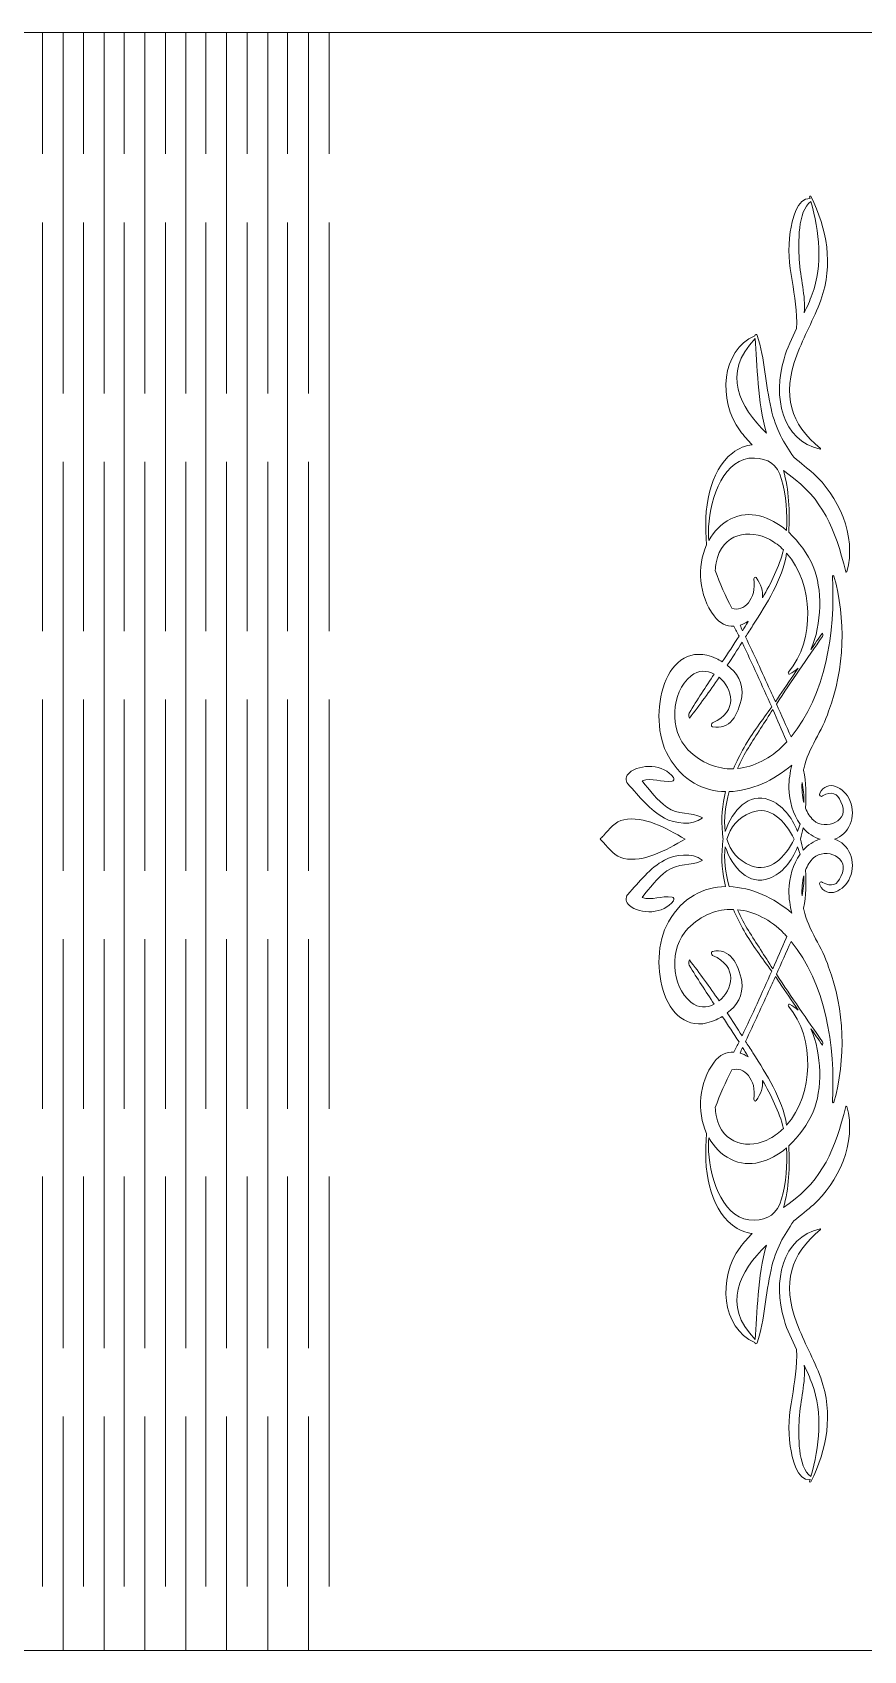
# Model space of a CAD drawing. Header units: millimetres. Extents: x -2181 to -135, y -809 to 517.
# Drawn here: x -954.3 to -892.7, y 277.6 to 397.5 of the extents above; entities that cross this region are included whole.
import ezdxf

# ---------------------------------------------------------------- set-up
doc = ezdxf.new("R2010")
doc.units = ezdxf.units.MM
doc.header["$MEASUREMENT"] = 0
doc.layers.add('layer 1', color=7, linetype='Continuous')

msp = doc.modelspace()

# ---------------------------------------------------------------- linework, layer by layer
at = {"layer": 'layer 1', "color": 250, "lineweight": 18}
msp.add_open_spline([(-1077.7513, 397.4959), (-1077.7513, 397.4959), (-1077.7513, 277.6383), (-1077.7513, 277.6383), (-1077.7513, 277.6383), (-1077.7513, 277.6383), (-832.2763, 277.6383), (-832.2763, 277.6383), (-832.2763, 277.6383), (-832.2763, 277.6383), (-832.2763, 397.4959), (-832.2763, 397.4959), (-832.2763, 397.4959), (-832.2763, 397.4959), (-1077.7513, 397.4959), (-1077.7513, 397.4959)], degree=3, knots=[0, 0, 0, 0, 0.2, 0.2, 0.2, 0.2, 0.4, 0.4, 0.4, 0.4, 0.6, 0.6, 0.6, 0.6, 1, 1, 1, 1], dxfattribs=at)
at = {"layer": 'layer 1', "color": 251, "lineweight": 18}
for points in [[(-953.5016, 397.4971), (-953.5016, 397.4971), (-953.5016, 388.4935), (-953.5016, 388.4935)], [(-951.9767, 397.4959), (-951.9767, 397.4959), (-951.9766, 370.7435), (-951.9766, 370.7435)], [(-950.4766, 397.4971), (-950.4766, 397.4971), (-950.4766, 388.4935), (-950.4766, 388.4935)], [(-948.9517, 397.4959), (-948.9517, 397.4959), (-948.9516, 370.7435), (-948.9516, 370.7435)], [(-947.4516, 397.4971), (-947.4516, 397.4971), (-947.4516, 388.4935), (-947.4516, 388.4935)], [(-945.9267, 397.4959), (-945.9267, 397.4959), (-945.9266, 370.7435), (-945.9266, 370.7435)], [(-944.4016, 397.4971), (-944.4016, 397.4971), (-944.4016, 388.4935), (-944.4016, 388.4935)], [(-942.9017, 397.4959), (-942.9017, 397.4959), (-942.9016, 370.7435), (-942.9016, 370.7435)], [(-941.4016, 397.4971), (-941.4016, 397.4971), (-941.4016, 388.4935), (-941.4016, 388.4935)], [(-939.8767, 397.4959), (-939.8767, 397.4959), (-939.8766, 370.7435), (-939.8766, 370.7435)], [(-938.3516, 397.4971), (-938.3516, 397.4971), (-938.3516, 388.4935), (-938.3516, 388.4935)], [(-936.8267, 397.4959), (-936.8267, 397.4959), (-936.8266, 370.7435), (-936.8266, 370.7435)], [(-935.3516, 397.4971), (-935.3516, 397.4971), (-935.3516, 388.4935), (-935.3516, 388.4935)], [(-933.8017, 397.4959), (-933.8017, 397.4959), (-933.8016, 370.7435), (-933.8016, 370.7435)], [(-932.2766, 397.4971), (-932.2766, 397.4971), (-932.2766, 388.4935), (-932.2766, 388.4935)], [(-953.5016, 383.4185), (-953.5016, 383.4185), (-953.5016, 353.1435), (-953.5016, 353.1435)], [(-950.4766, 383.4185), (-950.4766, 383.4185), (-950.4766, 353.1435), (-950.4766, 353.1435)], [(-947.4516, 383.4185), (-947.4516, 383.4185), (-947.4516, 353.1435), (-947.4516, 353.1435)], [(-944.4016, 383.4185), (-944.4016, 383.4185), (-944.4016, 353.1435), (-944.4016, 353.1435)], [(-941.4016, 383.4185), (-941.4016, 383.4185), (-941.4016, 353.1435), (-941.4016, 353.1435)], [(-938.3516, 383.4185), (-938.3516, 383.4185), (-938.3516, 353.1435), (-938.3516, 353.1435)], [(-935.3516, 383.4185), (-935.3516, 383.4185), (-935.3516, 353.1435), (-935.3516, 353.1435)], [(-932.2766, 383.4185), (-932.2766, 383.4185), (-932.2766, 353.1435), (-932.2766, 353.1435)], [(-951.9766, 365.6935), (-951.9766, 365.6935), (-951.9766, 335.3936), (-951.9766, 335.3936)], [(-948.9516, 365.6935), (-948.9516, 365.6935), (-948.9516, 335.3936), (-948.9516, 335.3936)], [(-945.9266, 365.6935), (-945.9266, 365.6935), (-945.9266, 335.3936), (-945.9266, 335.3936)], [(-942.9016, 365.6935), (-942.9016, 365.6935), (-942.9016, 335.3936), (-942.9016, 335.3936)], [(-939.8766, 365.6935), (-939.8766, 365.6935), (-939.8766, 335.3936), (-939.8766, 335.3936)], [(-936.8266, 365.6935), (-936.8266, 365.6935), (-936.8266, 335.3936), (-936.8266, 335.3936)], [(-933.8016, 365.6935), (-933.8016, 365.6935), (-933.8016, 335.3936), (-933.8016, 335.3936)], [(-953.5016, 348.0936), (-953.5016, 348.0936), (-953.5016, 317.7685), (-953.5016, 317.7685)], [(-950.4766, 348.0936), (-950.4766, 348.0936), (-950.4766, 317.7685), (-950.4766, 317.7685)], [(-947.4516, 348.0936), (-947.4516, 348.0936), (-947.4516, 317.7685), (-947.4516, 317.7685)], [(-944.4016, 348.0936), (-944.4016, 348.0936), (-944.4016, 317.7685), (-944.4016, 317.7685)], [(-941.4016, 348.0936), (-941.4016, 348.0936), (-941.4016, 317.7685), (-941.4016, 317.7685)], [(-938.3516, 348.0936), (-938.3516, 348.0936), (-938.3516, 317.7685), (-938.3516, 317.7685)], [(-935.3516, 348.0936), (-935.3516, 348.0936), (-935.3516, 317.7685), (-935.3516, 317.7685)], [(-932.2766, 348.0936), (-932.2766, 348.0936), (-932.2766, 317.7685), (-932.2766, 317.7685)], [(-951.9766, 330.3436), (-951.9766, 330.3436), (-951.9766, 300.0435), (-951.9766, 300.0435)], [(-948.9516, 330.3436), (-948.9516, 330.3436), (-948.9516, 300.0435), (-948.9516, 300.0435)], [(-945.9266, 330.3436), (-945.9266, 330.3436), (-945.9266, 300.0435), (-945.9266, 300.0435)], [(-942.9016, 330.3436), (-942.9016, 330.3436), (-942.9016, 300.0435), (-942.9016, 300.0435)], [(-939.8766, 330.3436), (-939.8766, 330.3436), (-939.8766, 300.0435), (-939.8766, 300.0435)], [(-936.8266, 330.3436), (-936.8266, 330.3436), (-936.8266, 300.0435), (-936.8266, 300.0435)], [(-933.8016, 330.3436), (-933.8016, 330.3436), (-933.8016, 300.0435), (-933.8016, 300.0435)], [(-953.5016, 312.7435), (-953.5016, 312.7435), (-953.5016, 282.3935), (-953.5016, 282.3935)], [(-950.4766, 312.7435), (-950.4766, 312.7435), (-950.4766, 282.3935), (-950.4766, 282.3935)], [(-947.4516, 312.7435), (-947.4516, 312.7435), (-947.4516, 282.3935), (-947.4516, 282.3935)], [(-944.4016, 312.7435), (-944.4016, 312.7435), (-944.4016, 282.3935), (-944.4016, 282.3935)], [(-941.4016, 312.7435), (-941.4016, 312.7435), (-941.4016, 282.3935), (-941.4016, 282.3935)], [(-938.3516, 312.7435), (-938.3516, 312.7435), (-938.3516, 282.3935), (-938.3516, 282.3935)], [(-935.3516, 312.7435), (-935.3516, 312.7435), (-935.3516, 282.3935), (-935.3516, 282.3935)], [(-932.2766, 312.7435), (-932.2766, 312.7435), (-932.2766, 282.3935), (-932.2766, 282.3935)], [(-951.9766, 294.9686), (-951.9766, 294.9686), (-951.9767, 277.6382), (-951.9767, 277.6382)], [(-948.9516, 294.9686), (-948.9516, 294.9686), (-948.9517, 277.6382), (-948.9517, 277.6382)], [(-945.9266, 294.9686), (-945.9266, 294.9686), (-945.9267, 277.6382), (-945.9267, 277.6382)], [(-942.9016, 294.9686), (-942.9016, 294.9686), (-942.9017, 277.6382), (-942.9017, 277.6382)], [(-939.8766, 294.9686), (-939.8766, 294.9686), (-939.8767, 277.6382), (-939.8767, 277.6382)], [(-936.8266, 294.9686), (-936.8266, 294.9686), (-936.8267, 277.6382), (-936.8267, 277.6382)], [(-933.8016, 294.9686), (-933.8016, 294.9686), (-933.8017, 277.6382), (-933.8017, 277.6382)], [(-953.5017, 277.6633), (-953.5017, 277.6633), (-953.5017, 277.6382), (-953.5017, 277.6382)], [(-950.4767, 277.6633), (-950.4767, 277.6633), (-950.4767, 277.6382), (-950.4767, 277.6382)], [(-947.4517, 277.6633), (-947.4517, 277.6633), (-947.4517, 277.6382), (-947.4517, 277.6382)], [(-944.4017, 277.6633), (-944.4017, 277.6633), (-944.4017, 277.6382), (-944.4017, 277.6382)], [(-941.4017, 277.6633), (-941.4017, 277.6633), (-941.4017, 277.6382), (-941.4017, 277.6382)], [(-938.3517, 277.6633), (-938.3517, 277.6633), (-938.3517, 277.6382), (-938.3517, 277.6382)], [(-935.3517, 277.6633), (-935.3517, 277.6633), (-935.3517, 277.6382), (-935.3517, 277.6382)], [(-932.2767, 277.6633), (-932.2767, 277.6633), (-932.2767, 277.6382), (-932.2767, 277.6382)]]:
    msp.add_open_spline(points, degree=3, dxfattribs=at)
at = {"layer": 'layer 1', "color": 175, "lineweight": 18}
for points, knots in [([(-895.852, 377.6556), (-896.358, 376.2479), (-897.1035, 374.9906), (-897.6238, 373.5917), (-897.6238, 373.5917), (-898.7539, 370.5567), (-898.0895, 368.525), (-895.8769, 366.6647), (-895.8769, 366.6647), (-895.8574, 366.6473), (-895.8682, 366.6157), (-895.8927, 366.6178), (-895.8927, 366.6178), (-898.716, 367.2228), (-899.4224, 370.5441), (-898.5708, 373.3283), (-898.5708, 373.3283), (-898.3322, 374.1099), (-897.9936, 374.8373), (-897.6428, 375.5546), (-897.6428, 375.5546), (-897.486, 378.023), (-898.5287, 380.2059), (-898.1059, 382.7143), (-898.1059, 382.7143), (-897.9685, 383.5355), (-897.6111, 385.3158), (-896.637, 385.185), (-896.637, 385.185), (-896.6496, 385.227), (-896.6592, 385.2712), (-896.6722, 385.3158), (-896.6722, 385.3158), (-896.689, 385.372), (-896.6145, 385.4072), (-896.5891, 385.3541), (-896.5891, 385.3541), (-895.3853, 382.9058), (-894.8866, 380.3465), (-895.852, 377.6556)], [0, 0, 0, 0, 0.09090909, 0.09090909, 0.09090909, 0.09090909, 0.18181818, 0.18181818, 0.18181818, 0.18181818, 0.27272727, 0.27272727, 0.27272727, 0.27272727, 0.36363636, 0.36363636, 0.36363636, 0.36363636, 0.45454545, 0.45454545, 0.45454545, 0.45454545, 0.54545455, 0.54545455, 0.54545455, 0.54545455, 0.63636364, 0.63636364, 0.63636364, 0.63636364, 0.72727273, 0.72727273, 0.72727273, 0.72727273, 0.81818182, 0.81818182, 0.81818182, 0.81818182, 1, 1, 1, 1]), ([(-896.5751, 384.9576), (-897.5823, 384.27), (-897.5031, 381.88), (-897.4395, 380.6892), (-897.4395, 380.6892), (-897.3615, 379.2374), (-896.9493, 378.0255), (-897.0777, 376.7184), (-897.0777, 376.7184), (-896.864, 377.1653), (-896.6592, 377.6193), (-896.4857, 378.0954), (-896.4857, 378.0954), (-895.679, 380.2924), (-895.9494, 382.7305), (-896.5747, 384.9576)], [0, 0, 0, 0, 0.2, 0.2, 0.2, 0.2, 0.4, 0.4, 0.4, 0.4, 0.6, 0.6, 0.6, 0.6, 1, 1, 1, 1]), ([(-898.1817, 364.724), (-895.7058, 362.9246), (-894.7923, 360.7794), (-893.995, 357.5506), (-893.995, 357.5506), (-893.9839, 357.5084), (-893.9323, 357.512), (-893.9206, 357.5506), (-893.9206, 357.5506), (-893.1446, 360.1989), (-894.6064, 363.2571), (-896.3958, 364.8236), (-896.3958, 364.8236), (-896.8032, 365.1826), (-897.3099, 365.5847), (-897.8486, 366.0261), (-897.8486, 366.0261), (-898.5789, 367.0944), (-899.1774, 368.0707), (-899.5327, 369.6443), (-899.5327, 369.6443), (-899.9382, 371.4321), (-899.9978, 373.3083), (-900.5478, 375.0513), (-900.5478, 375.0513), (-900.5795, 375.1557), (-900.7318, 375.1509), (-900.7246, 375.027), (-900.7246, 375.027), (-900.7261, 375.027), (-900.729, 375.027), (-900.7307, 375.027), (-900.7307, 375.027), (-903.2244, 373.9544), (-903.4902, 370.2387), (-901.8197, 367.9817), (-901.8197, 367.9817), (-901.5414, 367.6062), (-901.2422, 367.2641), (-900.928, 366.9463), (-900.928, 366.9463), (-901.4168, 366.9071), (-901.9231, 366.7037), (-902.39, 366.3411), (-902.39, 366.3411), (-904.1243, 364.9944), (-904.5679, 362.1889), (-904.3063, 359.539), (-904.3063, 359.539), (-905.0445, 357.9174), (-904.8811, 355.7856), (-903.7551, 354.2714), (-903.7551, 354.2714), (-903.3408, 353.7136), (-902.8104, 353.4939), (-902.2852, 353.5127), (-902.2852, 353.5127), (-902.1578, 353.2604), (-902.0315, 353.0069), (-901.9055, 352.7667), (-901.9055, 352.7667), (-902.3118, 352.1404), (-902.7272, 351.5078), (-903.1442, 350.8768), (-903.1442, 350.8768), (-903.2967, 350.97), (-903.4503, 351.0511), (-903.599, 351.12), (-903.599, 351.12), (-907.3676, 352.8559), (-908.8368, 346.8439), (-907.1365, 343.8771), (-907.1365, 343.8771), (-906.0847, 342.0421), (-904.5286, 341.283), (-902.8945, 341.2604), (-902.8945, 341.2604), (-903.1373, 340.2817), (-903.237, 339.2583), (-903.137, 338.1897), (-903.137, 338.1897), (-903.1231, 338.0427), (-903.1013, 337.894), (-903.0715, 337.7452)], [0, 0, 0, 0, 0.04545455, 0.04545455, 0.04545455, 0.04545455, 0.09090909, 0.09090909, 0.09090909, 0.09090909, 0.13636364, 0.13636364, 0.13636364, 0.13636364, 0.18181818, 0.18181818, 0.18181818, 0.18181818, 0.22727273, 0.22727273, 0.22727273, 0.22727273, 0.27272727, 0.27272727, 0.27272727, 0.27272727, 0.31818182, 0.31818182, 0.31818182, 0.31818182, 0.36363636, 0.36363636, 0.36363636, 0.36363636, 0.40909091, 0.40909091, 0.40909091, 0.40909091, 0.45454545, 0.45454545, 0.45454545, 0.45454545, 0.5, 0.5, 0.5, 0.5, 0.54545455, 0.54545455, 0.54545455, 0.54545455, 0.59090909, 0.59090909, 0.59090909, 0.59090909, 0.63636364, 0.63636364, 0.63636364, 0.63636364, 0.68181818, 0.68181818, 0.68181818, 0.68181818, 0.72727273, 0.72727273, 0.72727273, 0.72727273, 0.77272727, 0.77272727, 0.77272727, 0.77272727, 0.81818182, 0.81818182, 0.81818182, 0.81818182, 0.86363636, 0.86363636, 0.86363636, 0.86363636, 0.90909091, 0.90909091, 0.90909091, 0.90909091, 1, 1, 1, 1]), ([(-899.88, 367.8148), (-900.5299, 370.0854), (-900.5575, 372.9387), (-900.7082, 374.8103), (-900.7082, 374.8103), (-903.2238, 372.196), (-901.8549, 369.7802), (-899.88, 367.8148)], [0, 0, 0, 0, 0.33333333, 0.33333333, 0.33333333, 0.33333333, 1, 1, 1, 1]), ([(-898.3864, 360.6079), (-898.3129, 361.8735), (-898.4059, 363.1855), (-898.7502, 364.39), (-898.7502, 364.39), (-899.0773, 365.5355), (-899.7778, 365.9278), (-900.7648, 365.9702), (-900.7648, 365.9702), (-902.9993, 366.0659), (-904.0475, 363.0475), (-904.1589, 360.8811), (-904.1589, 360.8811), (-904.1768, 360.5321), (-904.1702, 360.1923), (-904.1438, 359.8612), (-904.1438, 359.8612), (-903.7699, 360.5343), (-903.2264, 361.0968), (-902.5169, 361.4545), (-902.5169, 361.4545), (-901.1256, 362.1566), (-899.6083, 361.6416), (-898.3864, 360.6079)], [0, 0, 0, 0, 0.14285714, 0.14285714, 0.14285714, 0.14285714, 0.28571429, 0.28571429, 0.28571429, 0.28571429, 0.42857143, 0.42857143, 0.42857143, 0.42857143, 0.57142857, 0.57142857, 0.57142857, 0.57142857, 0.71428571, 0.71428571, 0.71428571, 0.71428571, 1, 1, 1, 1]), ([(-899.1337, 347.7493), (-898.0216, 349.4369), (-896.8814, 351.1134), (-895.7141, 352.7498), (-895.7141, 352.7498), (-895.6777, 352.8003), (-895.7252, 352.9928), (-895.7241, 352.9947), (-895.7241, 352.9947), (-896.0111, 352.5954), (-896.2945, 352.1926), (-896.5757, 351.7879), (-896.5757, 351.7879), (-895.7472, 353.6482), (-895.7267, 356.3383), (-896.4072, 357.9306), (-896.4072, 357.9306), (-896.802, 358.8547), (-897.4467, 359.7638), (-898.2245, 360.4663), (-898.2245, 360.4663), (-898.1312, 361.9951), (-898.1966, 363.6415), (-898.6142, 365.0382)], [0, 0, 0, 0, 0.14285714, 0.14285714, 0.14285714, 0.14285714, 0.28571429, 0.28571429, 0.28571429, 0.28571429, 0.42857143, 0.42857143, 0.42857143, 0.42857143, 0.57142857, 0.57142857, 0.57142857, 0.57142857, 0.71428571, 0.71428571, 0.71428571, 0.71428571, 1, 1, 1, 1]), ([(-900.1677, 355.6171), (-899.5214, 356.7291), (-898.9233, 357.9152), (-898.6087, 359.1687), (-898.6087, 359.1687), (-898.9099, 359.4661), (-899.2475, 359.7221), (-899.6212, 359.9253), (-899.6212, 359.9253), (-901.0884, 360.7244), (-903.1834, 360.4637), (-903.5975, 358.2115), (-903.5975, 358.2115), (-903.632, 358.023), (-903.6542, 357.828), (-903.6641, 357.6314), (-903.6641, 357.6314), (-903.3369, 356.6693), (-902.8892, 355.7548), (-902.4389, 354.8397), (-902.4389, 354.8397), (-901.5569, 354.5372), (-900.5902, 355.5251), (-900.7966, 357.0111), (-900.7966, 357.0111), (-900.8092, 357.1072), (-900.7126, 357.2005), (-900.645, 357.1142), (-900.645, 357.1142), (-900.2643, 356.6224), (-900.1298, 356.1033), (-900.1677, 355.6171)], [0, 0, 0, 0, 0.11111111, 0.11111111, 0.11111111, 0.11111111, 0.22222222, 0.22222222, 0.22222222, 0.22222222, 0.33333333, 0.33333333, 0.33333333, 0.33333333, 0.44444444, 0.44444444, 0.44444444, 0.44444444, 0.55555556, 0.55555556, 0.55555556, 0.55555556, 0.66666667, 0.66666667, 0.66666667, 0.66666667, 0.77777778, 0.77777778, 0.77777778, 0.77777778, 1, 1, 1, 1]), ([(-899.2115, 347.9145), (-899.3338, 348.2035), (-899.465, 348.4914), (-899.5955, 348.779), (-899.5955, 348.779), (-900.1998, 350.1066), (-900.8083, 351.4339), (-901.4297, 352.7223), (-901.4297, 352.7223), (-901.2414, 352.9891), (-901.0556, 353.2849), (-900.8707, 353.5806), (-900.8707, 353.5806), (-899.8761, 355.1712), (-898.6977, 356.9295), (-898.3766, 358.9237), (-898.3766, 358.9237), (-896.3864, 356.6737), (-896.2343, 352.4855), (-898.2388, 350.116), (-898.2388, 350.116), (-898.286, 350.0588), (-898.2382, 349.9383), (-898.1664, 349.9698), (-898.1664, 349.9698), (-897.9339, 350.08), (-897.7204, 350.2275), (-897.5252, 350.4058), (-897.5252, 350.4058), (-897.9862, 349.728), (-898.4444, 349.0479), (-898.9044, 348.3696), (-898.9044, 348.3696), (-899.0079, 348.2169), (-899.1132, 348.065), (-899.2115, 347.9145)], [0, 0, 0, 0, 0.1, 0.1, 0.1, 0.1, 0.2, 0.2, 0.2, 0.2, 0.3, 0.3, 0.3, 0.3, 0.4, 0.4, 0.4, 0.4, 0.5, 0.5, 0.5, 0.5, 0.6, 0.6, 0.6, 0.6, 0.7, 0.7, 0.7, 0.7, 0.8, 0.8, 0.8, 0.8, 1, 1, 1, 1]), ([(-898.6142, 310.4496), (-898.1966, 311.8463), (-898.1312, 313.4926), (-898.2245, 315.0215), (-898.2245, 315.0215), (-897.4467, 315.7239), (-896.802, 316.633), (-896.4072, 317.5572), (-896.4072, 317.5572), (-895.7267, 319.1494), (-895.7472, 321.8396), (-896.5757, 323.6998), (-896.5757, 323.6998), (-896.2945, 323.2952), (-896.0111, 322.8924), (-895.7241, 322.4931), (-895.7241, 322.4931), (-895.7252, 322.495), (-895.6777, 322.6875), (-895.7141, 322.738), (-895.7141, 322.738), (-896.8814, 324.3744), (-898.0216, 326.0509), (-899.1337, 327.7384), (-899.1337, 327.7384), (-898.7659, 328.5381), (-898.4025, 329.35), (-898.0518, 330.1685), (-898.0518, 330.1685), (-895.4935, 327.0728), (-894.7729, 322.4901), (-894.9747, 318.2721), (-894.9747, 318.2721), (-894.9777, 318.2007), (-894.8903, 318.1935), (-894.872, 318.2581), (-894.872, 318.2581), (-893.9839, 321.3816), (-894.0605, 325.1602), (-895.2709, 328.2673), (-895.2709, 328.2673), (-895.7133, 329.7471), (-896.7749, 330.972), (-897.1044, 332.528), (-897.1044, 332.528), (-897.1123, 332.565), (-897.1197, 332.6025), (-897.127, 332.6405), (-897.127, 332.6405), (-896.9257, 333.545), (-896.9109, 334.5002), (-896.9762, 335.4421), (-896.9762, 335.4421), (-896.8401, 335.791), (-896.6456, 336.1034), (-896.3785, 336.3507), (-896.3785, 336.3507), (-895.522, 337.1441), (-893.5768, 336.4047), (-894.3525, 334.9846), (-894.3525, 334.9846), (-894.5931, 334.339), (-895.0509, 334.1876), (-895.7232, 334.5285), (-895.7232, 334.5285), (-895.8137, 334.6636), (-895.9921, 334.4928), (-895.9204, 334.3506), (-895.9204, 334.3506), (-895.3678, 333.2527), (-894.0899, 333.9234), (-893.6873, 334.8932), (-893.6873, 334.8932), (-893.1894, 336.0992), (-893.7719, 337.4106), (-894.8239, 337.7439), (-894.8239, 337.7439), (-893.7719, 338.0772), (-893.1894, 339.3886), (-893.6873, 340.5945), (-893.6873, 340.5945), (-894.0899, 341.5643), (-895.3678, 342.235), (-895.9204, 341.1372), (-895.9204, 341.1372), (-895.9921, 340.9949), (-895.8137, 340.8241), (-895.7232, 340.9592), (-895.7232, 340.9592), (-895.0509, 341.3002), (-894.5931, 341.1488), (-894.3525, 340.5032), (-894.3525, 340.5032), (-893.5768, 339.0831), (-895.522, 338.3436), (-896.3785, 339.1371), (-896.3785, 339.1371), (-896.6456, 339.3843), (-896.8401, 339.6968), (-896.9762, 340.0457), (-896.9762, 340.0457), (-896.9109, 340.9876), (-896.9257, 341.9428), (-897.127, 342.8473), (-897.127, 342.8473), (-897.1197, 342.8853), (-897.1123, 342.9227), (-897.1044, 342.9598), (-897.1044, 342.9598), (-896.7749, 344.5158), (-895.7133, 345.7407), (-895.2709, 347.2205), (-895.2709, 347.2205), (-894.0605, 350.3276), (-893.9839, 354.1062), (-894.872, 357.2296), (-894.872, 357.2296), (-894.8903, 357.2942), (-894.9777, 357.2871), (-894.9747, 357.2156), (-894.9747, 357.2156), (-894.7729, 352.9977), (-895.4935, 348.415), (-898.0518, 345.3193), (-898.0518, 345.3193), (-898.4025, 346.1377), (-898.7659, 346.9497), (-899.1337, 347.7493)], [0, 0, 0, 0, 0.03030303, 0.03030303, 0.03030303, 0.03030303, 0.06060606, 0.06060606, 0.06060606, 0.06060606, 0.09090909, 0.09090909, 0.09090909, 0.09090909, 0.12121212, 0.12121212, 0.12121212, 0.12121212, 0.15151515, 0.15151515, 0.15151515, 0.15151515, 0.18181818, 0.18181818, 0.18181818, 0.18181818, 0.21212121, 0.21212121, 0.21212121, 0.21212121, 0.24242424, 0.24242424, 0.24242424, 0.24242424, 0.27272727, 0.27272727, 0.27272727, 0.27272727, 0.3030303, 0.3030303, 0.3030303, 0.3030303, 0.33333333, 0.33333333, 0.33333333, 0.33333333, 0.36363636, 0.36363636, 0.36363636, 0.36363636, 0.39393939, 0.39393939, 0.39393939, 0.39393939, 0.42424242, 0.42424242, 0.42424242, 0.42424242, 0.45454545, 0.45454545, 0.45454545, 0.45454545, 0.48484848, 0.48484848, 0.48484848, 0.48484848, 0.51515152, 0.51515152, 0.51515152, 0.51515152, 0.54545455, 0.54545455, 0.54545455, 0.54545455, 0.57575758, 0.57575758, 0.57575758, 0.57575758, 0.60606061, 0.60606061, 0.60606061, 0.60606061, 0.63636364, 0.63636364, 0.63636364, 0.63636364, 0.66666667, 0.66666667, 0.66666667, 0.66666667, 0.6969697, 0.6969697, 0.6969697, 0.6969697, 0.72727273, 0.72727273, 0.72727273, 0.72727273, 0.75757576, 0.75757576, 0.75757576, 0.75757576, 0.78787879, 0.78787879, 0.78787879, 0.78787879, 0.81818182, 0.81818182, 0.81818182, 0.81818182, 0.84848485, 0.84848485, 0.84848485, 0.84848485, 0.87878788, 0.87878788, 0.87878788, 0.87878788, 0.90909091, 0.90909091, 0.90909091, 0.90909091, 0.93939394, 0.93939394, 0.93939394, 0.93939394, 1, 1, 1, 1]), ([(-901.224, 353.8744), (-901.4134, 353.7477), (-901.6182, 353.6496), (-901.8299, 353.5876), (-901.8299, 353.5876), (-901.7653, 353.4527), (-901.7005, 353.3178), (-901.6487, 353.1745)], [0, 0, 0, 0, 0.33333333, 0.33333333, 0.33333333, 0.33333333, 1, 1, 1, 1]), ([(-899.4857, 347.5292), (-900.1917, 346.5566), (-900.9271, 345.5867), (-901.5345, 344.5298), (-901.5345, 344.5298), (-901.8281, 344.019), (-902.095, 343.4929), (-902.3244, 342.952), (-902.3244, 342.952), (-903.5163, 342.9164), (-904.7034, 343.3556), (-905.686, 344.3628), (-905.686, 344.3628), (-907.0884, 345.8003), (-906.9903, 348.5845), (-905.4534, 349.8376), (-905.4534, 349.8376), (-904.9184, 350.2758), (-904.285, 350.2521), (-903.744, 349.9703), (-903.744, 349.9703), (-904.3737, 349.0179), (-905.0003, 348.0629), (-905.5996, 347.0841), (-905.5996, 347.0841), (-905.6473, 347.0074), (-905.5874, 346.6878), (-905.5829, 346.6942), (-905.5829, 346.6942), (-904.8214, 347.6736), (-904.0879, 348.6899), (-903.3765, 349.7283), (-903.3765, 349.7283), (-902.3621, 348.908), (-901.9465, 347.1724), (-903.8594, 346.3596), (-903.8594, 346.3596), (-903.9689, 346.3128), (-903.9942, 346.0966), (-903.8594, 346.0672), (-903.8594, 346.0672), (-902.6273, 345.7802), (-901.925, 346.9352), (-901.7084, 348.2887), (-901.7084, 348.2887), (-901.5442, 349.3172), (-902.0941, 350.0982), (-902.7732, 350.6219), (-902.7732, 350.6219), (-902.4, 351.1822), (-902.0321, 351.7475), (-901.6833, 352.3206), (-901.6833, 352.3206), (-900.9249, 350.7441), (-900.1986, 349.1347), (-899.4857, 347.5292)], [0, 0, 0, 0, 0.06666667, 0.06666667, 0.06666667, 0.06666667, 0.13333333, 0.13333333, 0.13333333, 0.13333333, 0.2, 0.2, 0.2, 0.2, 0.26666667, 0.26666667, 0.26666667, 0.26666667, 0.33333333, 0.33333333, 0.33333333, 0.33333333, 0.4, 0.4, 0.4, 0.4, 0.46666667, 0.46666667, 0.46666667, 0.46666667, 0.53333333, 0.53333333, 0.53333333, 0.53333333, 0.6, 0.6, 0.6, 0.6, 0.66666667, 0.66666667, 0.66666667, 0.66666667, 0.73333333, 0.73333333, 0.73333333, 0.73333333, 0.8, 0.8, 0.8, 0.8, 0.86666667, 0.86666667, 0.86666667, 0.86666667, 1, 1, 1, 1]), ([(-898.3629, 344.9608), (-898.4329, 344.8838), (-898.5041, 344.8076), (-898.5767, 344.7325), (-898.5767, 344.7325), (-899.5634, 343.713), (-900.7853, 343.091), (-902.0208, 342.9714), (-902.0208, 342.9714), (-901.7678, 343.5437), (-901.4879, 344.0693), (-901.2108, 344.5094), (-901.2108, 344.5094), (-900.6127, 345.4589), (-900.0064, 346.4059), (-899.4006, 347.3471)], [0, 0, 0, 0, 0.2, 0.2, 0.2, 0.2, 0.4, 0.4, 0.4, 0.4, 0.6, 0.6, 0.6, 0.6, 1, 1, 1, 1]), ([(-906.8664, 342.0346), (-907.6718, 341.9139), (-908.3577, 342.3331), (-909.0917, 342.0593), (-909.0917, 342.0593), (-908.5112, 341.369), (-907.9341, 340.5967), (-907.2583, 340.1045), (-907.2583, 340.1045), (-906.4073, 339.482), (-905.4858, 339.7839), (-904.6325, 339.3345), (-904.6325, 339.3345), (-904.6189, 339.3273), (-904.6232, 339.3079), (-904.6325, 339.2972), (-904.6325, 339.2972), (-905.3593, 338.7054), (-906.6504, 338.8876), (-907.433, 339.3028), (-907.433, 339.3028), (-908.4988, 339.867), (-909.2918, 340.9221), (-910.1423, 341.8345), (-910.1423, 341.8345), (-910.3681, 342.0764), (-910.2688, 342.4544), (-910.054, 342.6391), (-910.054, 342.6391), (-909.2072, 343.3694), (-907.4713, 343.297), (-906.771, 342.3106), (-906.771, 342.3106), (-906.6905, 342.1969), (-906.7478, 342.0548), (-906.8664, 342.0346)], [0, 0, 0, 0, 0.1, 0.1, 0.1, 0.1, 0.2, 0.2, 0.2, 0.2, 0.3, 0.3, 0.3, 0.3, 0.4, 0.4, 0.4, 0.4, 0.5, 0.5, 0.5, 0.5, 0.6, 0.6, 0.6, 0.6, 0.7, 0.7, 0.7, 0.7, 0.8, 0.8, 0.8, 0.8, 1, 1, 1, 1]), ([(-902.6366, 341.2629), (-902.9154, 340.26), (-903.052, 339.2257), (-902.9222, 338.3123), (-902.9222, 338.3123), (-902.417, 339.8559), (-901.1434, 341.2139), (-899.686, 340.6648), (-899.686, 340.6648), (-898.689, 340.2891), (-897.9949, 339.3879), (-897.5613, 338.3147), (-897.5613, 338.3147), (-897.4907, 338.4968), (-897.4289, 338.679), (-897.376, 338.8577), (-897.376, 338.8577), (-897.8944, 339.5885), (-898.1978, 340.5679), (-898.2078, 341.536), (-898.2078, 341.536), (-898.216, 342.1307), (-898.1236, 342.6885), (-897.9894, 343.2279), (-897.9894, 343.2279), (-899.3135, 342.0832), (-901.0025, 341.3166), (-902.6366, 341.2629)], [0, 0, 0, 0, 0.125, 0.125, 0.125, 0.125, 0.25, 0.25, 0.25, 0.25, 0.375, 0.375, 0.375, 0.375, 0.5, 0.5, 0.5, 0.5, 0.625, 0.625, 0.625, 0.625, 0.75, 0.75, 0.75, 0.75, 1, 1, 1, 1]), ([(-897.1063, 340.4552), (-897.0863, 340.9752), (-897.1365, 341.4619), (-897.236, 341.9331), (-897.236, 341.9331), (-897.2594, 341.4388), (-897.2254, 340.9267), (-897.1063, 340.4552)], [0, 0, 0, 0, 0.33333333, 0.33333333, 0.33333333, 0.33333333, 1, 1, 1, 1]), ([(-912.2008, 337.7439), (-912.1184, 337.8263), (-912.0334, 337.9055), (-911.9565, 337.9943), (-911.9565, 337.9943), (-911.5497, 338.4653), (-911.04, 339.0617), (-910.4444, 339.1815), (-910.4444, 339.1815), (-908.9484, 339.4784), (-907.3359, 338.5733), (-905.9013, 337.7439), (-905.9013, 337.7439), (-907.3359, 336.9144), (-908.9484, 336.0094), (-910.4444, 336.3063), (-910.4444, 336.3063), (-911.04, 336.4261), (-911.5497, 337.0225), (-911.9565, 337.4934), (-911.9565, 337.4934), (-912.0334, 337.5822), (-912.1184, 337.6615), (-912.2008, 337.7439)], [0, 0, 0, 0, 0.14285714, 0.14285714, 0.14285714, 0.14285714, 0.28571429, 0.28571429, 0.28571429, 0.28571429, 0.42857143, 0.42857143, 0.42857143, 0.42857143, 0.57142857, 0.57142857, 0.57142857, 0.57142857, 0.71428571, 0.71428571, 0.71428571, 0.71428571, 1, 1, 1, 1]), ([(-902.8013, 337.7455), (-902.5491, 338.6111), (-901.997, 339.3194), (-901.0153, 339.713), (-901.0153, 339.713), (-899.6259, 340.2705), (-898.4836, 339.1112), (-897.8109, 337.7458)], [0, 0, 0, 0, 0.33333333, 0.33333333, 0.33333333, 0.33333333, 1, 1, 1, 1]), ([(-897.3595, 337.7455), (-897.2762, 338.0169), (-897.2077, 338.2949), (-897.1533, 338.5746), (-897.1533, 338.5746), (-896.8015, 338.1718), (-896.3732, 337.8752), (-895.886, 337.7439), (-895.886, 337.7439), (-896.3732, 337.6125), (-896.8015, 337.316), (-897.1533, 336.9132), (-897.1533, 336.9132), (-897.2077, 337.1929), (-897.2762, 337.4709), (-897.3595, 337.7422)], [0, 0, 0, 0, 0.2, 0.2, 0.2, 0.2, 0.4, 0.4, 0.4, 0.4, 0.6, 0.6, 0.6, 0.6, 1, 1, 1, 1]), ([(-903.0715, 337.7426), (-903.1013, 337.5938), (-903.1231, 337.445), (-903.137, 337.2981), (-903.137, 337.2981), (-903.237, 336.2295), (-903.1373, 335.2061), (-902.8945, 334.2274), (-902.8945, 334.2274), (-904.5286, 334.2048), (-906.0847, 333.4457), (-907.1365, 331.6106), (-907.1365, 331.6106), (-908.8368, 328.6438), (-907.3676, 322.6319), (-903.599, 324.3678), (-903.599, 324.3678), (-903.4503, 324.4366), (-903.2967, 324.5178), (-903.1442, 324.611), (-903.1442, 324.611), (-902.7272, 323.98), (-902.3118, 323.3474), (-901.9055, 322.7211), (-901.9055, 322.7211), (-902.0315, 322.4809), (-902.1578, 322.2274), (-902.2852, 321.975), (-902.2852, 321.975), (-902.8104, 321.9938), (-903.3408, 321.7742), (-903.7551, 321.2164), (-903.7551, 321.2164), (-904.8811, 319.7022), (-905.0445, 317.5704), (-904.3063, 315.9488), (-904.3063, 315.9488), (-904.5679, 313.2989), (-904.1243, 310.4934), (-902.39, 309.1467), (-902.39, 309.1467), (-901.9231, 308.784), (-901.4168, 308.5806), (-900.928, 308.5415), (-900.928, 308.5415), (-901.2422, 308.2237), (-901.5414, 307.8816), (-901.8197, 307.506), (-901.8197, 307.506), (-903.4902, 305.249), (-903.2244, 301.5334), (-900.7307, 300.4608), (-900.7307, 300.4608), (-900.729, 300.4608), (-900.7261, 300.4608), (-900.7246, 300.4608), (-900.7246, 300.4608), (-900.7318, 300.3369), (-900.5795, 300.3321), (-900.5478, 300.4365), (-900.5478, 300.4365), (-899.9978, 302.1794), (-899.9382, 304.0557), (-899.5327, 305.8435), (-899.5327, 305.8435), (-899.1774, 307.4171), (-898.5789, 308.3934), (-897.8486, 309.4617), (-897.8486, 309.4617), (-897.3099, 309.9031), (-896.8032, 310.3052), (-896.3958, 310.6641), (-896.3958, 310.6641), (-894.6064, 312.2306), (-893.1446, 315.2889), (-893.9206, 317.9372), (-893.9206, 317.9372), (-893.9323, 317.9758), (-893.9839, 317.9793), (-893.995, 317.9372), (-893.995, 317.9372), (-894.7923, 314.7084), (-895.7058, 312.5631), (-898.1817, 310.7638)], [0, 0, 0, 0, 0.04545455, 0.04545455, 0.04545455, 0.04545455, 0.09090909, 0.09090909, 0.09090909, 0.09090909, 0.13636364, 0.13636364, 0.13636364, 0.13636364, 0.18181818, 0.18181818, 0.18181818, 0.18181818, 0.22727273, 0.22727273, 0.22727273, 0.22727273, 0.27272727, 0.27272727, 0.27272727, 0.27272727, 0.31818182, 0.31818182, 0.31818182, 0.31818182, 0.36363636, 0.36363636, 0.36363636, 0.36363636, 0.40909091, 0.40909091, 0.40909091, 0.40909091, 0.45454545, 0.45454545, 0.45454545, 0.45454545, 0.5, 0.5, 0.5, 0.5, 0.54545455, 0.54545455, 0.54545455, 0.54545455, 0.59090909, 0.59090909, 0.59090909, 0.59090909, 0.63636364, 0.63636364, 0.63636364, 0.63636364, 0.68181818, 0.68181818, 0.68181818, 0.68181818, 0.72727273, 0.72727273, 0.72727273, 0.72727273, 0.77272727, 0.77272727, 0.77272727, 0.77272727, 0.81818182, 0.81818182, 0.81818182, 0.81818182, 0.86363636, 0.86363636, 0.86363636, 0.86363636, 0.90909091, 0.90909091, 0.90909091, 0.90909091, 1, 1, 1, 1]), ([(-903.0715, 337.7452), (-903.0715, 337.7452), (-903.0718, 337.7439), (-903.0718, 337.7439), (-903.0718, 337.7439), (-903.0718, 337.7439), (-903.0715, 337.7426), (-903.0715, 337.7426)], [0, 0, 0, 0, 0.33333333, 0.33333333, 0.33333333, 0.33333333, 1, 1, 1, 1]), ([(-902.6366, 334.2249), (-902.9154, 335.2278), (-903.052, 336.262), (-902.9222, 337.1755), (-902.9222, 337.1755), (-902.417, 335.6319), (-901.1434, 334.2739), (-899.686, 334.823), (-899.686, 334.823), (-898.689, 335.1986), (-897.9949, 336.0998), (-897.5613, 337.1731), (-897.5613, 337.1731), (-897.4907, 336.991), (-897.4289, 336.8088), (-897.376, 336.6301), (-897.376, 336.6301), (-897.8944, 335.8993), (-898.1978, 334.9199), (-898.2078, 333.9518), (-898.2078, 333.9518), (-898.216, 333.3571), (-898.1236, 332.7992), (-897.9894, 332.2598), (-897.9894, 332.2598), (-899.3135, 333.4046), (-901.0025, 334.1712), (-902.6366, 334.2249)], [0, 0, 0, 0, 0.125, 0.125, 0.125, 0.125, 0.25, 0.25, 0.25, 0.25, 0.375, 0.375, 0.375, 0.375, 0.5, 0.5, 0.5, 0.5, 0.625, 0.625, 0.625, 0.625, 0.75, 0.75, 0.75, 0.75, 1, 1, 1, 1]), ([(-897.8109, 337.7419), (-898.4836, 336.3765), (-899.6259, 335.2173), (-901.0153, 335.7747), (-901.0153, 335.7747), (-901.997, 336.1684), (-902.5491, 336.8767), (-902.8013, 337.7422)], [0, 0, 0, 0, 0.33333333, 0.33333333, 0.33333333, 0.33333333, 1, 1, 1, 1]), ([(-897.8109, 337.7458), (-897.8109, 337.7458), (-897.8119, 337.7439), (-897.8119, 337.7439), (-897.8119, 337.7439), (-897.8119, 337.7439), (-897.8109, 337.7419), (-897.8109, 337.7419)], [0, 0, 0, 0, 0.33333333, 0.33333333, 0.33333333, 0.33333333, 1, 1, 1, 1]), ([(-906.8664, 333.4532), (-907.6718, 333.5739), (-908.3577, 333.1547), (-909.0917, 333.4285), (-909.0917, 333.4285), (-908.5112, 334.1188), (-907.9341, 334.8911), (-907.2583, 335.3832), (-907.2583, 335.3832), (-906.4073, 336.0058), (-905.4858, 335.7039), (-904.6325, 336.1533), (-904.6325, 336.1533), (-904.6189, 336.1604), (-904.6232, 336.1799), (-904.6325, 336.1905), (-904.6325, 336.1905), (-905.3593, 336.7824), (-906.6504, 336.6001), (-907.433, 336.185), (-907.433, 336.185), (-908.4988, 335.6207), (-909.2918, 334.5656), (-910.1423, 333.6533), (-910.1423, 333.6533), (-910.3681, 333.4114), (-910.2688, 333.0334), (-910.054, 332.8486), (-910.054, 332.8486), (-909.2072, 332.1184), (-907.4713, 332.1908), (-906.771, 333.1772), (-906.771, 333.1772), (-906.6905, 333.2908), (-906.7478, 333.4329), (-906.8664, 333.4532)], [0, 0, 0, 0, 0.1, 0.1, 0.1, 0.1, 0.2, 0.2, 0.2, 0.2, 0.3, 0.3, 0.3, 0.3, 0.4, 0.4, 0.4, 0.4, 0.5, 0.5, 0.5, 0.5, 0.6, 0.6, 0.6, 0.6, 0.7, 0.7, 0.7, 0.7, 0.8, 0.8, 0.8, 0.8, 1, 1, 1, 1]), ([(-897.1063, 335.0325), (-897.0863, 334.5126), (-897.1365, 334.0259), (-897.236, 333.5547), (-897.236, 333.5547), (-897.2594, 334.049), (-897.2254, 334.5611), (-897.1063, 335.0325)], [0, 0, 0, 0, 0.33333333, 0.33333333, 0.33333333, 0.33333333, 1, 1, 1, 1]), ([(-899.4857, 327.9586), (-900.1917, 328.9311), (-900.9271, 329.9011), (-901.5345, 330.958), (-901.5345, 330.958), (-901.8281, 331.4688), (-902.095, 331.9948), (-902.3244, 332.5358), (-902.3244, 332.5358), (-903.5163, 332.5714), (-904.7034, 332.1322), (-905.686, 331.125), (-905.686, 331.125), (-907.0884, 329.6874), (-906.9903, 326.9032), (-905.4534, 325.6502), (-905.4534, 325.6502), (-904.9184, 325.212), (-904.285, 325.2357), (-903.744, 325.5175), (-903.744, 325.5175), (-904.3737, 326.4699), (-905.0003, 327.4249), (-905.5996, 328.4037), (-905.5996, 328.4037), (-905.6473, 328.4804), (-905.5874, 328.8), (-905.5829, 328.7935), (-905.5829, 328.7935), (-904.8214, 327.8142), (-904.0879, 326.7979), (-903.3765, 325.7595), (-903.3765, 325.7595), (-902.3621, 326.5797), (-901.9465, 328.3154), (-903.8594, 329.1282), (-903.8594, 329.1282), (-903.9689, 329.175), (-903.9942, 329.3912), (-903.8594, 329.4206), (-903.8594, 329.4206), (-902.6273, 329.7076), (-901.925, 328.5526), (-901.7084, 327.1991), (-901.7084, 327.1991), (-901.5442, 326.1706), (-902.0941, 325.3895), (-902.7732, 324.8658), (-902.7732, 324.8658), (-902.4, 324.3056), (-902.0321, 323.7403), (-901.6833, 323.1672), (-901.6833, 323.1672), (-900.9249, 324.7437), (-900.1986, 326.353), (-899.4857, 327.9586)], [0, 0, 0, 0, 0.06666667, 0.06666667, 0.06666667, 0.06666667, 0.13333333, 0.13333333, 0.13333333, 0.13333333, 0.2, 0.2, 0.2, 0.2, 0.26666667, 0.26666667, 0.26666667, 0.26666667, 0.33333333, 0.33333333, 0.33333333, 0.33333333, 0.4, 0.4, 0.4, 0.4, 0.46666667, 0.46666667, 0.46666667, 0.46666667, 0.53333333, 0.53333333, 0.53333333, 0.53333333, 0.6, 0.6, 0.6, 0.6, 0.66666667, 0.66666667, 0.66666667, 0.66666667, 0.73333333, 0.73333333, 0.73333333, 0.73333333, 0.8, 0.8, 0.8, 0.8, 0.86666667, 0.86666667, 0.86666667, 0.86666667, 1, 1, 1, 1]), ([(-898.3629, 330.5269), (-898.4329, 330.604), (-898.5041, 330.6802), (-898.5767, 330.7553), (-898.5767, 330.7553), (-899.5634, 331.7748), (-900.7853, 332.3967), (-902.0208, 332.5164), (-902.0208, 332.5164), (-901.7678, 331.9441), (-901.4879, 331.4185), (-901.2108, 330.9784), (-901.2108, 330.9784), (-900.6127, 330.0289), (-900.0064, 329.0819), (-899.4006, 328.1407)], [0, 0, 0, 0, 0.2, 0.2, 0.2, 0.2, 0.4, 0.4, 0.4, 0.4, 0.6, 0.6, 0.6, 0.6, 1, 1, 1, 1]), ([(-899.2115, 327.5733), (-899.3338, 327.2842), (-899.465, 326.9964), (-899.5955, 326.7088), (-899.5955, 326.7088), (-900.1998, 325.3812), (-900.8083, 324.0539), (-901.4297, 322.7655), (-901.4297, 322.7655), (-901.2414, 322.4986), (-901.0556, 322.2029), (-900.8707, 321.9071), (-900.8707, 321.9071), (-899.8761, 320.3165), (-898.6977, 318.5582), (-898.3766, 316.5641), (-898.3766, 316.5641), (-896.3864, 318.8141), (-896.2343, 323.0023), (-898.2388, 325.3718), (-898.2388, 325.3718), (-898.286, 325.4289), (-898.2382, 325.5495), (-898.1664, 325.518), (-898.1664, 325.518), (-897.9339, 325.4078), (-897.7204, 325.2603), (-897.5252, 325.082), (-897.5252, 325.082), (-897.9862, 325.7597), (-898.4444, 326.4398), (-898.9044, 327.1182), (-898.9044, 327.1182), (-899.0079, 327.2709), (-899.1132, 327.4228), (-899.2115, 327.5733)], [0, 0, 0, 0, 0.1, 0.1, 0.1, 0.1, 0.2, 0.2, 0.2, 0.2, 0.3, 0.3, 0.3, 0.3, 0.4, 0.4, 0.4, 0.4, 0.5, 0.5, 0.5, 0.5, 0.6, 0.6, 0.6, 0.6, 0.7, 0.7, 0.7, 0.7, 0.8, 0.8, 0.8, 0.8, 1, 1, 1, 1]), ([(-901.224, 321.6134), (-901.4134, 321.7401), (-901.6182, 321.8381), (-901.8299, 321.9001), (-901.8299, 321.9001), (-901.7653, 322.0351), (-901.7005, 322.17), (-901.6487, 322.3133)], [0, 0, 0, 0, 0.33333333, 0.33333333, 0.33333333, 0.33333333, 1, 1, 1, 1]), ([(-900.1677, 319.8707), (-899.5214, 318.7587), (-898.9233, 317.5726), (-898.6087, 316.3191), (-898.6087, 316.3191), (-898.9099, 316.0217), (-899.2475, 315.7657), (-899.6212, 315.5625), (-899.6212, 315.5625), (-901.0884, 314.7633), (-903.1834, 315.0241), (-903.5975, 317.2763), (-903.5975, 317.2763), (-903.632, 317.4648), (-903.6542, 317.6598), (-903.6641, 317.8564), (-903.6641, 317.8564), (-903.3369, 318.8185), (-902.8892, 319.733), (-902.4389, 320.648), (-902.4389, 320.648), (-901.5569, 320.9505), (-900.5902, 319.9627), (-900.7966, 318.4767), (-900.7966, 318.4767), (-900.8092, 318.3806), (-900.7126, 318.2873), (-900.645, 318.3736), (-900.645, 318.3736), (-900.2643, 318.8654), (-900.1298, 319.3845), (-900.1677, 319.8707)], [0, 0, 0, 0, 0.11111111, 0.11111111, 0.11111111, 0.11111111, 0.22222222, 0.22222222, 0.22222222, 0.22222222, 0.33333333, 0.33333333, 0.33333333, 0.33333333, 0.44444444, 0.44444444, 0.44444444, 0.44444444, 0.55555556, 0.55555556, 0.55555556, 0.55555556, 0.66666667, 0.66666667, 0.66666667, 0.66666667, 0.77777778, 0.77777778, 0.77777778, 0.77777778, 1, 1, 1, 1]), ([(-898.3864, 314.8798), (-898.3129, 313.6143), (-898.4059, 312.3023), (-898.7502, 311.0977), (-898.7502, 311.0977), (-899.0773, 309.9522), (-899.7778, 309.56), (-900.7648, 309.5176), (-900.7648, 309.5176), (-902.9993, 309.4219), (-904.0475, 312.4403), (-904.1589, 314.6066), (-904.1589, 314.6066), (-904.1768, 314.9556), (-904.1702, 315.2954), (-904.1438, 315.6266), (-904.1438, 315.6266), (-903.7699, 314.9535), (-903.2264, 314.391), (-902.5169, 314.0333), (-902.5169, 314.0333), (-901.1256, 313.3312), (-899.6083, 313.8462), (-898.3864, 314.8798)], [0, 0, 0, 0, 0.14285714, 0.14285714, 0.14285714, 0.14285714, 0.28571429, 0.28571429, 0.28571429, 0.28571429, 0.42857143, 0.42857143, 0.42857143, 0.42857143, 0.57142857, 0.57142857, 0.57142857, 0.57142857, 0.71428571, 0.71428571, 0.71428571, 0.71428571, 1, 1, 1, 1]), ([(-895.852, 297.8322), (-896.358, 299.2399), (-897.1035, 300.4972), (-897.6238, 301.8961), (-897.6238, 301.8961), (-898.7539, 304.931), (-898.0895, 306.9628), (-895.8769, 308.8231), (-895.8769, 308.8231), (-895.8574, 308.8404), (-895.8682, 308.8721), (-895.8927, 308.8699), (-895.8927, 308.8699), (-898.716, 308.2649), (-899.4224, 304.9436), (-898.5708, 302.1594), (-898.5708, 302.1594), (-898.3322, 301.3779), (-897.9936, 300.6505), (-897.6428, 299.9332), (-897.6428, 299.9332), (-897.486, 297.4648), (-898.5287, 295.2818), (-898.1059, 292.7735), (-898.1059, 292.7735), (-897.9685, 291.9523), (-897.6111, 290.1719), (-896.637, 290.3028), (-896.637, 290.3028), (-896.6496, 290.2608), (-896.6592, 290.2165), (-896.6722, 290.1719), (-896.6722, 290.1719), (-896.689, 290.1158), (-896.6145, 290.0805), (-896.5891, 290.1337), (-896.5891, 290.1337), (-895.3853, 292.582), (-894.8866, 295.1413), (-895.852, 297.8322)], [0, 0, 0, 0, 0.09090909, 0.09090909, 0.09090909, 0.09090909, 0.18181818, 0.18181818, 0.18181818, 0.18181818, 0.27272727, 0.27272727, 0.27272727, 0.27272727, 0.36363636, 0.36363636, 0.36363636, 0.36363636, 0.45454545, 0.45454545, 0.45454545, 0.45454545, 0.54545455, 0.54545455, 0.54545455, 0.54545455, 0.63636364, 0.63636364, 0.63636364, 0.63636364, 0.72727273, 0.72727273, 0.72727273, 0.72727273, 0.81818182, 0.81818182, 0.81818182, 0.81818182, 1, 1, 1, 1]), ([(-899.88, 307.6729), (-900.5299, 305.4023), (-900.5575, 302.5491), (-900.7082, 300.6774), (-900.7082, 300.6774), (-903.2238, 303.2918), (-901.8549, 305.7076), (-899.88, 307.6729)], [0, 0, 0, 0, 0.33333333, 0.33333333, 0.33333333, 0.33333333, 1, 1, 1, 1]), ([(-896.5751, 290.5302), (-897.5823, 291.2178), (-897.5031, 293.6078), (-897.4395, 294.7986), (-897.4395, 294.7986), (-897.3615, 296.2504), (-896.9493, 297.4622), (-897.0777, 298.7694), (-897.0777, 298.7694), (-896.864, 298.3225), (-896.6592, 297.8685), (-896.4857, 297.3924), (-896.4857, 297.3924), (-895.679, 295.1954), (-895.9494, 292.7573), (-896.5747, 290.5302)], [0, 0, 0, 0, 0.2, 0.2, 0.2, 0.2, 0.4, 0.4, 0.4, 0.4, 0.6, 0.6, 0.6, 0.6, 1, 1, 1, 1])]:
    msp.add_open_spline(points, degree=3, knots=knots, dxfattribs=at)
for points in [[(-896.5747, 384.9576), (-896.5747, 384.9576), (-896.5751, 384.9576), (-896.5751, 384.9576)], [(-898.6142, 365.0382), (-898.6142, 365.0382), (-898.1817, 364.724), (-898.1817, 364.724)], [(-901.6487, 353.1745), (-901.5267, 353.3815), (-901.393, 353.5975), (-901.2607, 353.8145)], [(-901.2607, 353.8145), (-901.2607, 353.8145), (-901.224, 353.8744), (-901.224, 353.8744)], [(-899.4006, 347.3471), (-899.0743, 346.5875), (-898.7417, 345.8267), (-898.4098, 345.0681)], [(-898.4098, 345.0681), (-898.4098, 345.0681), (-898.3629, 344.9608), (-898.3629, 344.9608)], [(-902.8008, 337.7439), (-902.8008, 337.7439), (-902.8013, 337.7455), (-902.8013, 337.7455)], [(-902.8013, 337.7422), (-902.8013, 337.7422), (-902.8008, 337.7439), (-902.8008, 337.7439)], [(-897.3591, 337.7439), (-897.3591, 337.7439), (-897.3595, 337.7455), (-897.3595, 337.7455)], [(-897.3595, 337.7422), (-897.3595, 337.7422), (-897.3591, 337.7439), (-897.3591, 337.7439)], [(-899.4006, 328.1407), (-899.0743, 328.9002), (-898.7417, 329.661), (-898.4098, 330.4197)], [(-898.4098, 330.4197), (-898.4098, 330.4197), (-898.3629, 330.5269), (-898.3629, 330.5269)], [(-901.6487, 322.3133), (-901.5267, 322.1063), (-901.393, 321.8903), (-901.2607, 321.6733)], [(-901.2607, 321.6733), (-901.2607, 321.6733), (-901.224, 321.6134), (-901.224, 321.6134)], [(-898.1817, 310.7638), (-898.1817, 310.7638), (-898.6142, 310.4496), (-898.6142, 310.4496)], [(-896.5747, 290.5302), (-896.5747, 290.5302), (-896.5751, 290.5302), (-896.5751, 290.5302)]]:
    msp.add_open_spline(points, degree=3, dxfattribs=at)

doc.saveas('drawing.dxf')
